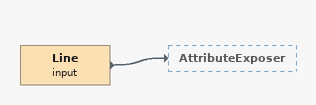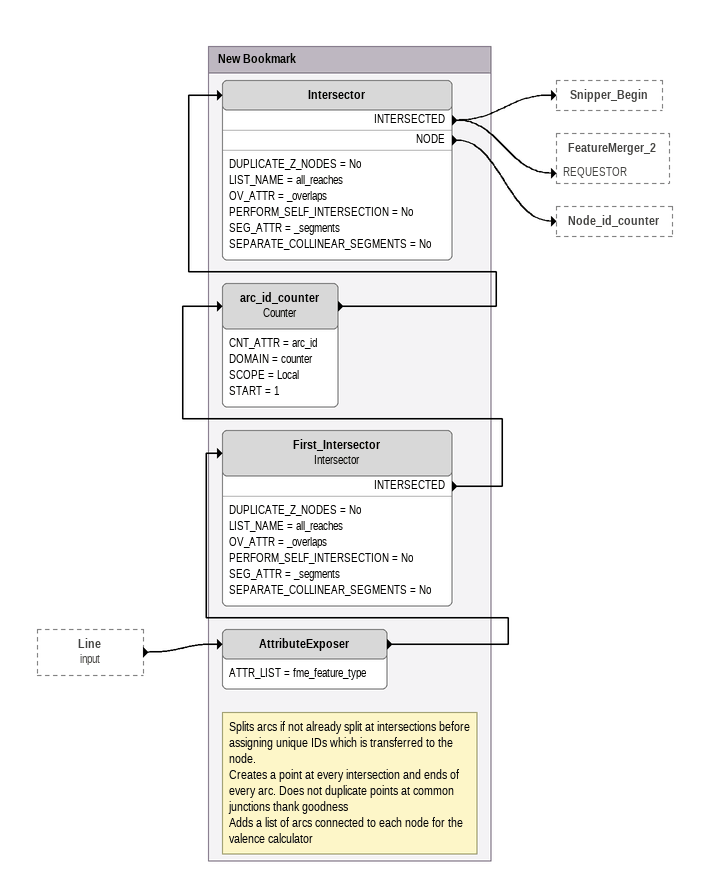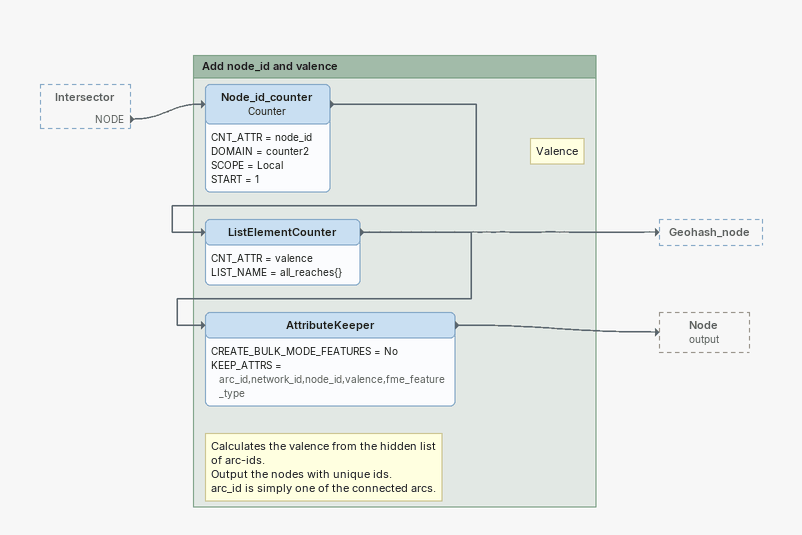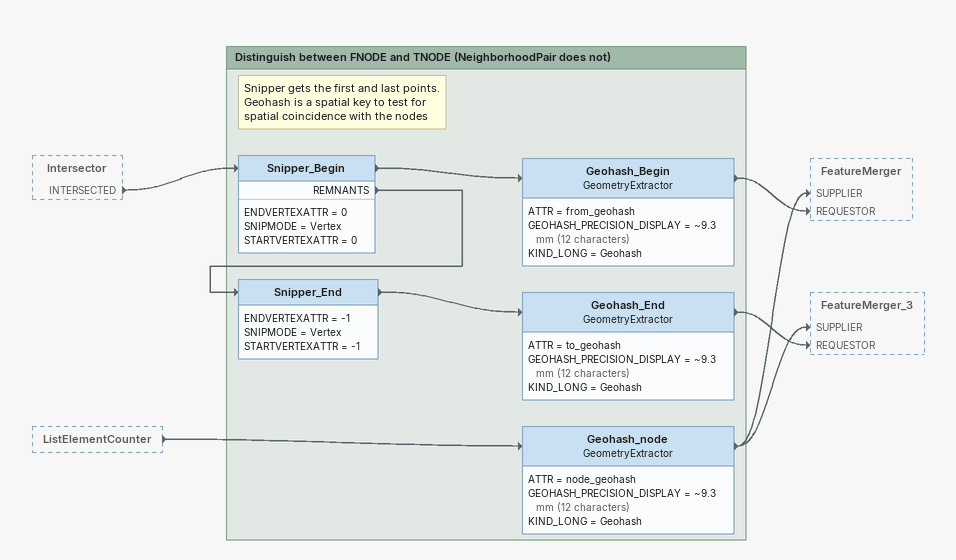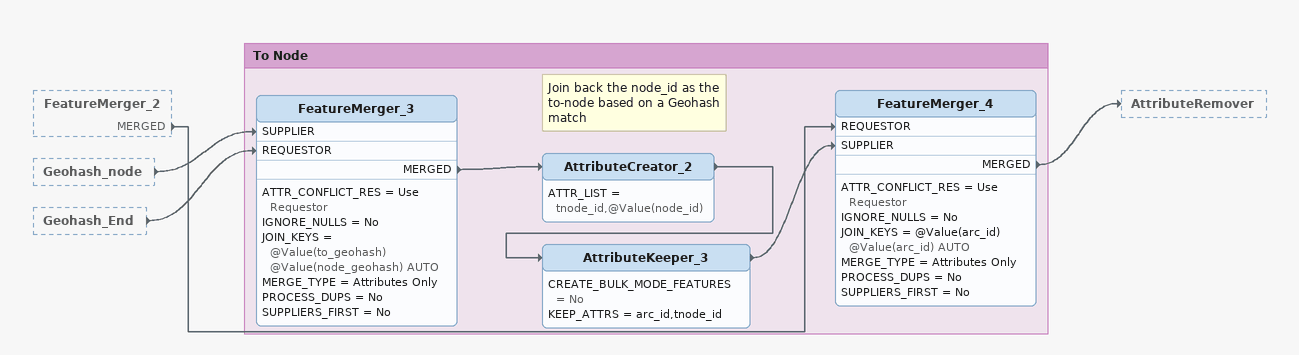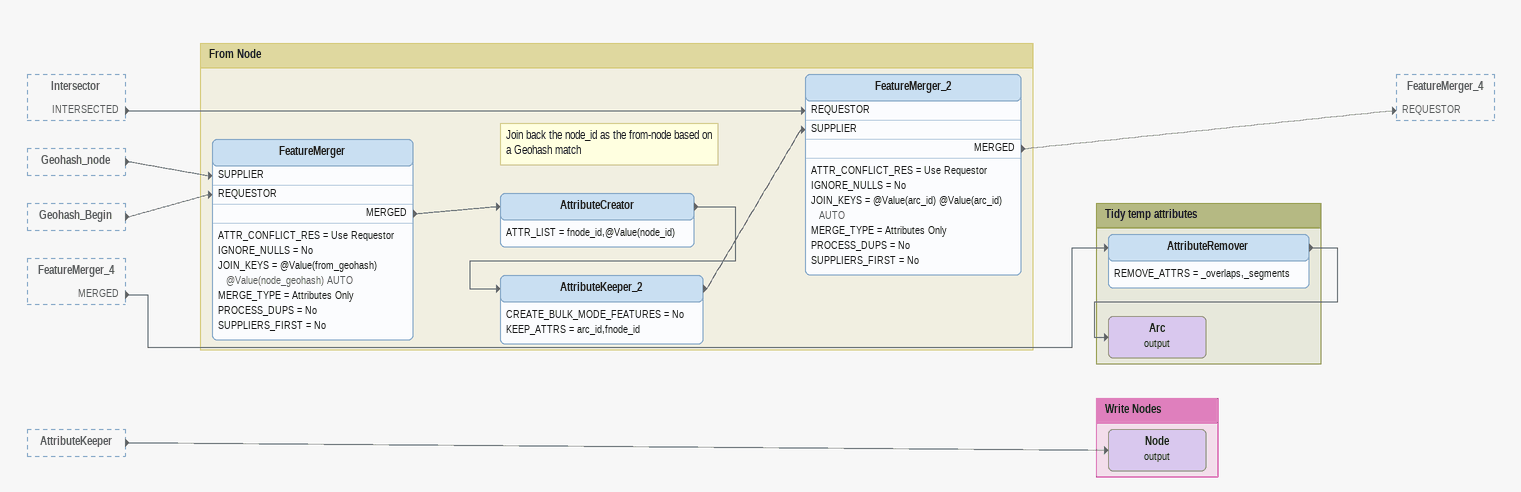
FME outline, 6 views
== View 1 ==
Line (input)
    -> AttributeExposer

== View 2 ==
Line (input) [outside]
    -> AttributeExposer

Bookmark: New Bookmark
Note: Splits arcs if not already split at intersections before assigning unique IDs which is transferred to the node. / Creates a point at every intersection and ends of every arc. Does not duplicate points at common junctions thank goodness / Adds a list of arcs connected to each node for the valence calculator
AttributeExposer
    ATTR_LIST = fme_feature_type
    -> First_Intersector
First_Intersector: Intersector
    DUPLICATE_Z_NODES = No
    LIST_NAME = all_reaches
    OV_ATTR = _overlaps
    PERFORM_SELF_INTERSECTION = No
    SEG_ATTR = _segments
    SEPARATE_COLLINEAR_SEGMENTS = No
    INTERSECTED -> arc_id_counter
arc_id_counter: Counter
    CNT_ATTR = arc_id
    DOMAIN = counter
    SCOPE = Local
    START = 1
    -> Intersector
Intersector
    DUPLICATE_Z_NODES = No
    LIST_NAME = all_reaches
    OV_ATTR = _overlaps
    PERFORM_SELF_INTERSECTION = No
    SEG_ATTR = _segments
    SEPARATE_COLLINEAR_SEGMENTS = No
    INTERSECTED -> Snipper_Begin
    INTERSECTED -> FeatureMerger_2 [REQUESTOR]
    NODE -> Node_id_counter

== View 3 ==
Intersector [outside]
    NODE -> Node_id_counter

Bookmark: Add node_id and valence
Node_id_counter: Counter
    CNT_ATTR = node_id
    DOMAIN = counter2
    SCOPE = Local
    START = 1
    -> ListElementCounter
Note: Valence
ListElementCounter
    CNT_ATTR = valence
    LIST_NAME = all_reaches{}
    -> AttributeKeeper
    -> Geohash_node
Note: Calculates the valence from the hidden list of arc-ids. / Output the nodes with unique ids. / arc_id is simply one of the connected arcs.
AttributeKeeper
    CREATE_BULK_MODE_FEATURES = No
    KEEP_ATTRS = arc_id,network_id,node_id,valence,fme_feature_type
    -> Node (output)

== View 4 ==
Intersector [outside]
    INTERSECTED -> Snipper_Begin
ListElementCounter [outside]
    -> Geohash_node

Bookmark: Distinguish between FNODE and TNODE (NeighborhoodPair does not)
Note: Snipper gets the first and last points. / Geohash is a spatial key to test for spatial coincidence with the nodes
Snipper_Begin
    ENDVERTEXATTR = 0
    SNIPMODE = Vertex
    STARTVERTEXATTR = 0
    -> Geohash_Begin
    REMNANTS -> Snipper_End
Geohash_Begin: GeometryExtractor
    ATTR = from_geohash
    GEOHASH_PRECISION_DISPLAY = ~9.3 mm (12 characters)
    KIND_LONG = Geohash
    -> FeatureMerger [REQUESTOR]
Snipper_End
    ENDVERTEXATTR = -1
    SNIPMODE = Vertex
    STARTVERTEXATTR = -1
    -> Geohash_End
Geohash_End: GeometryExtractor
    ATTR = to_geohash
    GEOHASH_PRECISION_DISPLAY = ~9.3 mm (12 characters)
    KIND_LONG = Geohash
    -> FeatureMerger_3 [REQUESTOR]
Geohash_node: GeometryExtractor
    ATTR = node_geohash
    GEOHASH_PRECISION_DISPLAY = ~9.3 mm (12 characters)
    KIND_LONG = Geohash
    -> FeatureMerger [SUPPLIER]
    -> FeatureMerger_3 [SUPPLIER]

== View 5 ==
FeatureMerger_2 [outside]
    MERGED -> FeatureMerger_4 [REQUESTOR]
Geohash_node [outside]
    -> FeatureMerger_3 [SUPPLIER]
Geohash_End [outside]
    -> FeatureMerger_3 [REQUESTOR]

Bookmark: To Node
FeatureMerger_3
    ATTR_CONFLICT_RES = Use Requestor
    IGNORE_NULLS = No
    JOIN_KEYS = @Value(to_geohash) @Value(node_geohash) AUTO
    MERGE_TYPE = Attributes Only
    PROCESS_DUPS = No
    SUPPLIERS_FIRST = No
    MERGED -> AttributeCreator_2
Note: Join back the node_id as the to-node based on a Geohash match
AttributeCreator_2
    ATTR_LIST = tnode_id,@Value(node_id)
    -> AttributeKeeper_3
AttributeKeeper_3
    CREATE_BULK_MODE_FEATURES = No
    KEEP_ATTRS = arc_id,tnode_id
    -> FeatureMerger_4 [SUPPLIER]
FeatureMerger_4
    ATTR_CONFLICT_RES = Use Requestor
    IGNORE_NULLS = No
    JOIN_KEYS = @Value(arc_id) @Value(arc_id) AUTO
    MERGE_TYPE = Attributes Only
    PROCESS_DUPS = No
    SUPPLIERS_FIRST = No
    MERGED -> AttributeRemover

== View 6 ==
Intersector [outside]
    INTERSECTED -> FeatureMerger_2 [REQUESTOR]
Geohash_node [outside]
    -> FeatureMerger [SUPPLIER]
Geohash_Begin [outside]
    -> FeatureMerger [REQUESTOR]
FeatureMerger_4 [outside]
    MERGED -> AttributeRemover
AttributeKeeper [outside]
    -> Node (output)

Bookmark: From Node
FeatureMerger
    ATTR_CONFLICT_RES = Use Requestor
    IGNORE_NULLS = No
    JOIN_KEYS = @Value(from_geohash) @Value(node_geohash) AUTO
    MERGE_TYPE = Attributes Only
    PROCESS_DUPS = No
    SUPPLIERS_FIRST = No
    MERGED -> AttributeCreator
Note: Join back the node_id as the from-node based on a Geohash match
AttributeCreator
    ATTR_LIST = fnode_id,@Value(node_id)
    -> AttributeKeeper_2
AttributeKeeper_2
    CREATE_BULK_MODE_FEATURES = No
    KEEP_ATTRS = arc_id,fnode_id
    -> FeatureMerger_2 [SUPPLIER]
FeatureMerger_2
    ATTR_CONFLICT_RES = Use Requestor
    IGNORE_NULLS = No
    JOIN_KEYS = @Value(arc_id) @Value(arc_id) AUTO
    MERGE_TYPE = Attributes Only
    PROCESS_DUPS = No
    SUPPLIERS_FIRST = No
    MERGED -> FeatureMerger_4 [REQUESTOR]

Bookmark: Tidy temp attributes
AttributeRemover
    REMOVE_ATTRS = _overlaps,_segments
    -> Arc (output)
Arc (output)

Bookmark: Write Nodes
Node (output)
